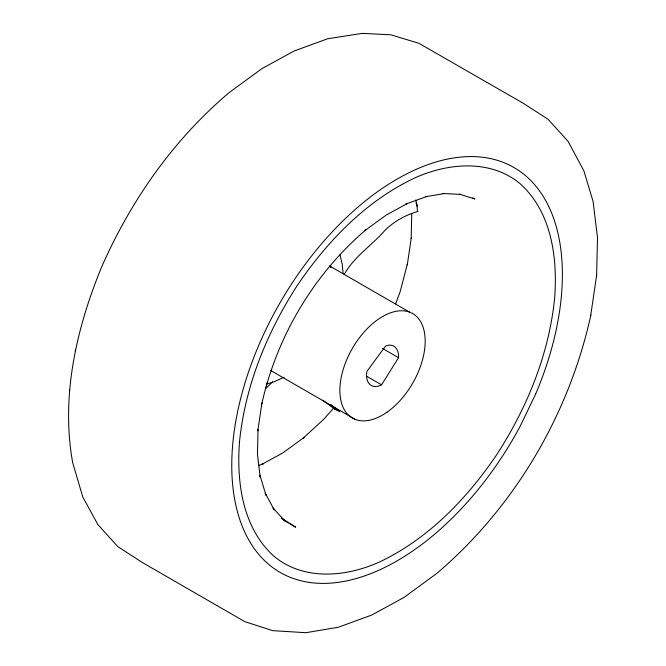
<?xml version="1.0" encoding="UTF-8"?>
<svg xmlns="http://www.w3.org/2000/svg" width="666" height="666" viewBox="0 0 666 666"><rect width="100%" height="100%" fill="white"/><g stroke="black" fill="none" stroke-linecap="round" stroke-linejoin="round"><path stroke-width="1" d="M590.609 316.184L596.644 275.225L597.502 237.695L593.081 201.44L583.924 170.971L568.048 141.3L548.026 119.247L523.659 103.505L419.039 43.357L390.934 34.815L362.312 33.375L327.564 38.778L294.156 50.991L262.079 68.523L229.287 92.499C173.31 139.694 130.453 201.04 101.24 267.932C76.215 329.087 60.806 396.636 72.669 462.629L82.8 497.027L97.952 524.7L117.974 546.753L142.341 562.495L244.847 621.678L272.852 630.66L305.861 632.7L338.436 627.222L371.844 615.009L403.921 597.477L436.713 573.501C514.194 507.517 568.573 415.409 590.609 316.184L590.784 315.035M411.18 238.411L411.746 213.445M266.85 382.908L266.167 388.12L272.685 381.751M411.255 237.953L407.276 264.901L407.45 263.753L400.241 291.408L395.612 303.896M75.216 350.965L75.391 349.817M69.356 390.775L69.572 389.327M596.428 276.673L596.644 275.225M344.663 273.709C354.445 256.393 371.903 245.388 384.732 230.586A59.382 43.715 -20.3 0 1 414.91 212.354L418.048 211.43M381.551 384.84L398.518 357.709A22.652 13.079 -60 0 0 387.612 345.346L385.564 346.07L366.941 371.328L366.541 373.926A22.652 13.079 -60 0 0 381.551 384.84L366.317 376.04M333.899 407.817L323.826 419.18L303.122 438.203L304.104 437.412L282.942 452.838L261.596 464.502L263.27 463.794L258.541 465.509M284.132 377.214L274.217 381.743L266.966 383.916M426.723 196.512L405.935 204.054L407.6 203.355L386.263 215.018L365.093 230.444L366.084 229.645C313.561 274.375 276.69 336.83 261.746 404.096L261.921 402.947L257.8 430.885L258.025 429.437L257.451 454.403L260.231 477.247L259.981 475.308L265.975 495.263L265.251 493.265L274.267 509.923L273.077 508.025L284.882 521.062L281.41 518.031L295.696 527.181L290.326 524.084M425.724 196.686L444.505 193.54L442.332 193.465L460.656 194.38M459.415 194.156L474.925 198.959L472.818 198.002M334.49 408.916L339.743 411.496L339.185 411.072A59.49 6.452 34.4 0 1 330.852 404.595M329.662 266L409.382 312.046M382.384 348.393L398.518 357.709M270.587 370.438L355.686 419.588M285.856 521.503L288.536 523.051M329.545 266.308L331.052 267.282L329.603 266.159M336.08 409.998L327.264 403.713A23.943 2.597 34.4 0 1 322.769 400.166M415.95 203.03L416.891 204.787L417.499 211.597M415.767 200.016L417.282 206.443M340.018 254.82L342.191 264.027L343.156 273.892M239.502 441.749C236.463 482.042 242.382 527.597 273.884 556.177C303.929 581.252 346.978 577.031 380.428 561.546C428.771 538.361 466.949 498.584 496.719 454.695C527.172 407.642 548.967 354.279 554.636 298.235C557.683 257.933 551.756 212.379 520.254 183.799C490.209 158.724 447.161 162.945 413.711 178.438C365.368 201.615 327.197 241.4 297.419 285.281C266.966 332.342 245.171 385.697 239.502 441.749M535.664 394.014L519.863 426.889A233.783 134.973 -60 0 1 242.715 527.422A233.783 134.973 -60 0 1 414.427 170.138A233.783 134.973 -60 0 1 535.664 394.014M386.979 412.221A60.323 34.823 -60 0 0 417.041 316.949A60.323 34.823 -60 0 0 343.564 368.281A60.323 34.823 -60 0 0 386.979 412.221"/></g></svg>
